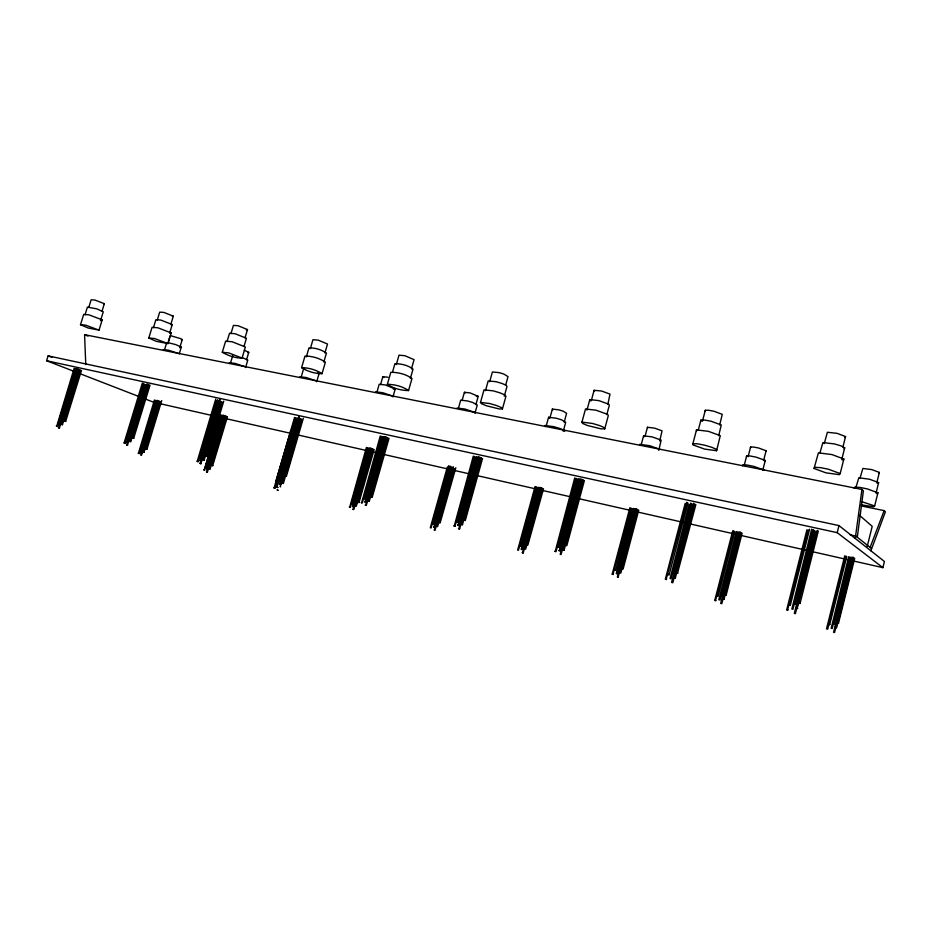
<?xml version="1.0" encoding="UTF-8"?>
<svg xmlns="http://www.w3.org/2000/svg" width="932" height="932" viewBox="0 0 932 932"><rect width="100%" height="100%" fill="white"/><g stroke="black" fill="none" stroke-linecap="round" stroke-linejoin="round"><path stroke-width="1.4" d="M700.911 421.241L700.911 420.087L704.813 420.087L711.139 421.252L721.275 425.004L718.665 435.745M705.291 411.292L705.303 410.29L708.565 410.255L713.83 411.198L722.265 414.356L719.667 424.945M716.58 450.704L716.673 449.515L712.176 447.418L704.79 445.228L697.404 443.795L692.895 443.679L692.93 444.89L704.697 449.119L716.58 450.704L720.285 435.675L708.425 431.341L696.507 429.897L692.895 443.679M85.767 364.563L84.579 334.67L861.949 489.463L855.25 538.451M857.3 537.216L863.393 490.838L861.949 489.463M742.489 465.814L742.699 464.812L747.033 465.021L753.848 466.384L764.426 470.182M746.462 456.773L746.66 455.888L750.377 456.028L756.213 457.169L765.265 460.455L762.76 470.217M750.423 447.744L750.61 446.976L753.72 447.069L758.578 447.989L766.104 450.75L763.599 460.49M867.203 546.502L872.201 526.335L859.514 515.303M870.884 550.789L885.4 511.831L884.142 510.631L861.366 505.948M809.116 550.917L882.907 567.658L884.421 561.483L838.975 525.59L48.126 355.861L46.6 360.731L153.559 402.216L213.148 415.742M846.023 556.066L827.709 629.193L826.509 628.867L844.742 555.787M829.806 624.58L828.536 624.254L829.725 624.58L846.769 556.532M850.007 556.952L832.171 628.541L831.181 628.308L848.726 556.66M834.187 623.916L832.905 623.601L834.105 623.927L850.718 557.522M853.281 557.266L834.559 632.525L833.569 632.304L851.999 556.975M853.992 557.825L836.575 627.877L835.293 627.551L836.342 623.357M852.011 560.342L852.71 557.534M837.588 623.03L838.485 623.263L854.702 558.396M876.756 482.916L879.365 472.431L871.816 469.612L862.869 468.435L859.991 478.267M876.033 493.098L878.643 482.59L869.568 479.246L858.838 477.755L855.856 487.704M861.284 504.853L873.75 506.775L874.659 505.948L877.921 492.783L867.308 488.904L859.875 487.424L854.795 487.098L853.992 488.018M841.724 459.662L844.707 447.779L841.095 445.904L834.524 443.935L822.898 442.549L819.974 452.801M840.198 473.572L843.856 459.022L831.95 454.571L818.401 452.859L814.067 468.481L825.892 472.815L839.394 474.679L840.198 473.572L828.268 469.18L820.137 467.596L814.731 467.34L814.067 468.481M882.907 567.658L837.204 532.65L838.975 525.59M824.238 443.667L827.395 432.262L837.099 433.345L845.557 436.584L842.912 447.115M808.347 529.97L787.598 609.971L786.724 609.714L806.949 529.667M790.464 604.996L789.078 604.658L790.383 605.008L809.605 529.213M813.053 529.481L792.922 609.307L791.851 609.062L811.656 529.178M795.252 604.239L793.866 603.889L795.252 604.239L813.939 530.133M816.187 531.147L795.392 613.64L794.32 613.407L814.778 530.844M797.209 608.456L817.422 530.401M800.064 603.47L798.666 603.121L800.064 603.47L818.308 531.054M744.144 465.616L746.66 455.888M748.093 456.692L750.61 446.976M733.927 530.995L715.543 600.592L714.774 600.371L732.762 530.727M734.835 531.613L718.106 596.329L716.976 596.014L718.793 588.989M719.516 586.181L721.694 577.735M722.428 574.928L725.329 563.685M726.051 560.866L730.047 545.406M730.77 542.587L733.67 531.345M737.573 531.799L719.958 600.01L718.828 599.695L736.408 531.531M722.475 589.735L730.071 560.237M730.793 557.429L733.694 546.199M734.416 543.391L736.595 534.956M721.787 595.571L738.482 532.417M740.311 532.102L721.811 603.715L720.681 603.412L739.123 531.834M724.315 593.474L727.181 582.36M727.892 579.576L732.902 560.132M733.624 557.348L736.478 546.234M737.2 543.461L740.066 532.347M724.059 599.334L722.883 599.031L724.013 599.346L741.243 532.603M726.249 594.966L725.073 594.674L726.203 594.977L742.14 533.221M684.845 509.711L686.686 502.674M666.17 579.424L686.826 502.255M667.906 574.403L669.118 574.764L687.956 502.954M690.775 503.082L670.982 578.714L670.061 578.516L689.144 504.212M673.114 573.902L691.894 503.793M693.629 503.233L672.811 582.745L671.564 582.407L691.987 504.34M675.385 577.945L674.116 577.63L675.362 577.968L694.748 503.921M677.517 573.133L695.854 504.62M698.383 429.722L700.911 420.087M702.425 421.276L705.303 410.29M666.59 579.483L665.32 579.168L685.195 503.373M618.114 577.211L636.603 508.919M637.698 509.466L620.782 573.122L620.013 572.947L636.614 509.222M622.413 567.332L637.302 511.284M622.378 568.776L623.112 569.021L638.758 510.119M659.728 440.941L662.069 430.829L654.59 428.137L647.46 427.264L644.979 436.572M658.819 450.354L661.138 440.114L652.132 436.898L643.593 435.792L641.111 445.112M630.976 507.975L612.953 574.415L612.196 574.194L629.892 507.73M614.875 570.139L615.609 570.372L632.036 508.627M634.331 508.721L617.031 573.797L616.25 573.623L633.247 508.476M635.391 509.373L619.361 569.685L618.592 569.51L634.319 509.128M618.44 577.258L617.357 576.99L635.519 508.674M555.192 551.476L574.718 477.906M554.831 551.336L556.008 551.686L575.894 478.279M577.199 479.013L558.734 547.224L557.918 547.026L576.034 478.652M559.235 550.707L578.329 478.675M558.874 550.567L560.05 550.917L579.494 479.036M562.427 546.385L561.588 546.105L579.634 479.409M581.789 479.176L561.052 554.563L560.202 554.284L580.613 478.803M563.51 543.671L564.641 539.512M571.782 513.113L572.9 508.942M575.533 499.226L576.663 495.055M583.082 479.91L564.105 550.136L563.289 549.938L581.918 479.549M565.992 545.465L583.234 480.178M565.631 545.325L566.807 545.674L584.399 480.539M607.862 404.29L609.994 394.108L601.629 391.044L594.103 390.287L591.261 400.772M606.825 414.6L609.307 405.42L608.899 404.255L598.833 400.597L589.816 399.63L586.962 410.127M604.74 428.871L608.27 415.742L607.792 414.425L596.026 410.197L585.517 408.985L581.941 422.126L582.558 423.396L587.265 425.458L600.907 428.825L604.74 428.871L604.239 427.613L599.532 425.54L592.437 423.443L581.941 422.126M564.175 422.231L566.609 413.307L563.173 411.152L558.746 409.835L552.361 409.09L549.915 418.014M563.254 431.271L565.689 422.336L561.542 419.796L556.229 418.223L548.575 417.28L546.129 426.215M536.086 486.819L518.425 550.299L517.668 550.055L535.061 486.504M537.286 487.506L520.883 546.408L520.138 546.164L536.261 487.191M539.185 487.506L521.908 549.624L521.151 549.379L538.16 487.191M523.947 545.616L539.383 487.762M541.073 487.622L523.225 552.932L522.526 552.758L540.036 487.308M525.031 544.381L527.337 535.958M528.106 533.151L531.17 521.908M531.939 519.101L535.772 505.062M536.541 502.243L539.616 491.013M524.984 548.832L541.259 487.89M524.646 548.703L525.683 549.006L542.296 488.205M543.519 488.776L527.862 545.045L527.104 544.801L542.494 488.461M479.933 457.484L461.713 524.53L462.458 524.716L481.075 457.833M464.544 520.324L481.401 458.148M464.148 520.161L465.289 520.51L482.543 458.497M505.703 384.986L508.022 376.645L503.897 374.058L499.039 372.614L492.387 371.996L489.673 381.736M504.27 396.24L506.973 386.489L506.146 385.289L502.022 383.46L496.173 381.724L488.193 380.92L485.479 390.671M502.441 408.903L505.925 396.345L504.958 394.993L500.123 392.896L493.296 390.869L483.999 389.856L480.493 402.414L481.588 403.731L486.422 405.77L499.261 408.95L502.441 408.903L501.451 407.599L496.605 405.548L489.766 403.533L480.493 402.414M453.488 466.839L436.805 526.417L437.562 526.662L454.117 468.528M455.83 467.748L440.114 522.945L439.345 522.701L454.432 468.819M475.891 404.628L478.198 396.345L470.136 392.92L464.416 392.279L462.086 400.55M474.947 413.307L477.266 405.024L472.71 402.484L467.573 400.97L460.711 400.143L458.381 408.437M474.458 456.424L454.991 526.265L454.245 526.079L473.316 456.074M475.937 457.088L457.833 522.06L457.088 521.873L474.796 456.738M477.755 457.134L458.719 525.497L457.973 525.31L476.625 456.773M479.234 457.798L461.27 521.221L460.408 520.941L478.093 457.437M479.619 457.064L459.616 528.957L458.859 528.77L478.477 456.715M448.758 465.849L431.062 528.013L430.293 527.768L447.36 466.92M433.205 524.203L449.096 466.151M432.844 524.064L433.858 524.367L449.702 467.841M433.904 527.221L450.622 466.186M433.543 527.093L434.557 527.395L451.239 467.876M452.777 467.922L435.011 530.378L434.242 530.133L451.95 466.792M411.42 368.99L414.076 359.659L404.907 355.709L399.001 355.185L396.321 364.517M410.36 378.439L413.027 369.095C408.123 365.297 401.098 363.597 394.912 363.736L392.617 371.752M408.542 390.566L411.967 378.543C406.166 374.21 398.046 372.241 390.811 372.299L387.363 384.333C393.327 388.504 401.284 390.45 408.542 390.566C402.624 386.361 394.609 384.403 387.363 384.333M380.536 384.648L382.831 376.679L387.98 377.239M349.686 507.241L366.427 447.407M349.29 507.101L350.292 507.392L367.406 447.71M352.308 503.723L367.86 448.036M351.923 503.583L352.913 503.874L368.839 448.327M370.074 448.304L353.321 506.717L352.727 506.565L369.084 448.012M353.146 509.431L370.33 447.977M359.344 487.599L362.536 476.462M363.329 473.677L364.529 469.507M365.332 466.722L368.524 455.597M369.713 451.414L370.517 448.63M352.75 509.303L353.752 509.594L371.32 448.28M355.348 503.035L355.942 503.187L371.495 448.933M355.768 505.89L371.752 448.607M355.383 505.75L356.373 506.041L372.742 448.909M374.163 449.539L358.995 502.511L358.389 502.36L373.173 449.236M361.628 502.767L380.268 435.955M361.185 502.616L362.303 502.942L381.374 436.293M392.955 396.95L395.238 388.982L385.37 384.963L379.208 384.252L376.912 392.232M364.563 498.795L381.864 436.642M364.132 498.632L365.251 498.97L382.97 436.98M384.415 436.945L365.763 502.173L365.076 501.998L383.297 436.607M365.6 505.237L384.741 436.56M367.977 496.488L384.893 437.294M365.158 505.074L366.288 505.412L385.86 436.91M367.662 497.909L368.699 498.189L385.615 439.007M368.548 501.23L386.349 437.259M368.117 501.067L369.235 501.404L387.456 437.597M371.472 497.245L387.933 437.947M371.053 497.082L372.159 497.42L389.04 438.285M279.763 483.58L298.869 416.546M298.438 418.375L279.74 480.539M282.21 476.66L283.328 472.477M284.132 469.716L299.452 417.373M279.297 483.417L280.392 483.731L299.556 418.27M301.246 418.981L283.421 479.933L282.78 479.782L300.162 418.643M280.672 486.83C278.249 487.366 284.318 481.168 283.083 478.594M283.887 475.844L285.903 468.971M286.707 466.221L288.71 459.36M290.318 453.861L291.53 449.737M292.333 446.999L294.337 440.125M295.141 437.376L296.353 433.252M285.763 475.203L283.351 483.463L282.466 483.219L297.285 432.227M285.786 475.996L301.852 419.353M286.567 472.454L290.598 458.684M293.009 450.424L296.632 438.028M285.332 475.833L286.427 476.159L303.331 418.305M324.907 352.972L327.516 344.025L318.196 340.133L312.954 339.714L310.333 348.661M316.694 381.736L318.942 374.047L317.602 373.021M323.835 362.035L326.456 353.077C321.517 349.675 314.958 347.659 308.958 347.916L306.337 356.874M322.018 373.685L325.385 362.152C319.571 358.261 311.975 355.931 304.962 356.129L301.584 367.662C307.525 371.414 314.993 373.697 322.018 373.685C316.111 369.899 308.597 367.604 301.584 367.662M301.141 377.169L303.401 369.48L304.974 369.305M275.884 481.157L276.979 481.471L275.884 481.157L294.559 417.431M295.642 417.769L274.975 488.182L274.09 487.937L290.831 430.456M276.676 484.535L277.643 484.815L276.676 484.535L292.333 431.097M279.367 477.545L296.248 418.142M276.851 487.226L277.818 487.506L276.851 487.226L280.066 476.264M281.662 470.777L282.874 466.664M284.47 461.177L285.681 457.064M287.289 451.589L288.489 447.477M279.565 480.551L297.355 418.037M278.901 477.382L279.996 477.697L297.331 418.48M224.938 415.823L209.292 468.703L210.143 468.936L225.882 416.115M227.466 416.662L212.682 465.674L211.913 465.429L226.534 416.371M246.537 359.764L248.751 352.354L244.266 350.199M245.582 367.546L247.796 360.125L242.402 357.585M222.294 352.261L225.626 341.17L232.138 341.753L245.361 346.984L242.064 358.074C235.26 358.191 228.177 355.64 222.294 352.261L228.794 352.913L242.064 358.074M227.035 341.59L229.528 333.283L235.12 333.726L246.432 338.269L243.951 346.576M230.938 333.703L233.419 325.408L238.091 325.734L247.504 329.567L245.023 337.862M216.399 400.667L198.167 461.643L197.211 461.375L215.758 398.954M200.648 457.903L217.529 399.688M200.963 460.839L200.089 460.571L217.937 400.9M211.145 424.887L211.972 422.114M213.207 417.979L214.453 413.831M216.108 408.298L217.342 404.15M220.232 399.677L200.893 463.682L200.019 463.414L218.752 400.737M201.568 459.488L206.135 444.238M207.382 440.067L209.455 433.135M210.282 430.363L216.923 408.169M218.577 402.612L219.404 399.84M230.495 363.119L232.709 355.698M221.583 401.797L204.166 460.117L203.211 459.86L220.523 401.471M204.225 457.286C201.627 457.845 208.022 451.81 206.706 448.991M207.533 446.218L214.558 422.709M215.793 418.55L217.867 411.641M218.694 408.868L220.756 401.948M206.636 456.377L222.294 402.193M206.158 456.214L207.219 456.517L223.762 401.133M221.257 415.043L204.248 470.136L220.313 414.763M206.555 466.781L207.323 467.025L206.555 466.781L221.874 415.416M223.564 415.579L207.277 469.565L206.508 469.332L222.631 415.288M207.498 467.06L222.818 415.707M224.321 415.451L207.417 472.163L206.566 471.93L223.377 415.159M210.178 466.384L209.222 466.105L210.178 466.384L225.125 416.231M158.09 400.62L141.489 455.305L140.674 455.084L157.159 400.341M156.611 400.504L140.79 452.603L141.722 452.882L157.531 400.783M159.139 401.459L144.32 449.76L143.54 449.527L158.219 401.179M159.698 401.284L144.087 452.183L143.318 451.938L158.778 401.005M161.725 400.574L147 449.131L146.184 448.909L160.374 401.68M179.76 347.787L182.241 339.598L180.82 338.7L170.929 335.788L170.043 336.009L168.389 341.473M179.224 353.95L181.297 347.112L175.705 344.584L167.69 342.58M157.24 320.13L159.687 312.138L163.846 312.406L173.317 316.158L170.882 324.138M143.377 383.436L124.97 443.236L124.096 442.956L142.351 383.122M128.103 439.788L127.206 439.543L144.18 383.868M127.94 442.514L126.903 442.211L144.367 384.928M145.975 385.033L127.463 445.158L126.589 444.89L144.938 384.718M128.348 441.151L145.392 385.242M147.221 385.976L131.039 439.089L130.002 438.786L146.604 384.299M130.2 441.617L147.186 384.089M129.711 441.453L130.748 441.756L148.223 384.403M150.04 385.137L133.672 438.296L132.81 438.028L149.015 384.823M164.568 349.651L166.642 342.825M169.81 332.538L172.245 324.546L160.863 320.084L155.877 319.723L153.442 327.715M167.935 343.605L171.173 332.934L157.869 327.784L152.067 327.318L148.805 337.99L156.238 341.322L167.935 343.605L154.595 338.526L148.805 337.99M155.376 400.282L139.194 453.546L138.39 453.313L154.444 400.003M141.023 450.191L141.944 450.459L141.023 450.191L156.063 400.678M765.871 451.519L766.104 450.75M88.738 307.502L91.138 299.813L94.854 300.011L104.337 303.692L101.949 311.393M56.782 426.064L74.141 368.326M56.27 425.889L57.283 426.192L75.154 368.641M59.403 422.627L60.405 422.93L59.403 422.627L76.016 369.084M77.379 369.13L59.916 425.446L58.902 425.143L76.377 368.827M77.74 368.874L59.415 427.974L58.541 427.741L76.739 368.571M60.836 421.555L75.317 374.874M76.168 372.136L77.018 369.387M79.255 369.876L62.887 422.149L62.025 421.881L78.253 369.573M79.628 369.62L62.397 424.666L61.535 424.398L78.614 369.317M81.492 370.377L65.671 421.427L64.809 421.194L80.49 370.074M100.493 320.759L103.277 311.777L96.788 308.842L87.422 307.117L85.022 314.818M99.025 330.149L102.205 319.862L88.878 314.806L83.705 314.433L80.501 324.72L88.144 328.017L99.025 330.149L85.651 325.152L80.501 324.72M764.986 461.328L765.265 460.455M870.115 547.445L884.142 510.631M844.963 437.527L845.557 436.584M843.996 448.863L844.707 447.779M843.029 460.21L843.856 459.022M878.701 473.153L879.365 472.431M877.851 483.405L878.643 482.59M876.989 493.68L877.921 492.783M669.118 574.764L668.291 574.485M677.902 573.215L677.075 572.935M103.58 304.018L104.337 303.692M101.157 320.258L102.205 319.862M172.327 316.461L173.317 316.158M722.149 595.653L721.426 595.408M714.774 600.371L715.951 600.662M171.069 324.872L172.245 324.546M169.799 333.283L171.173 332.934M181.332 339.807L182.241 339.598M246.246 329.835L247.504 329.567M163.24 349.64L168.494 350.176L178.338 353.449M180.202 347.345L181.297 347.112M247.632 352.529L248.751 352.354M229.237 362.758L235.062 363.398L245.046 366.73M786.724 609.714L788.111 610.064M299.848 376.784L306.313 377.542L316.414 380.943M393.292 389.087L395.238 388.982M375.573 391.836L382.761 392.71L392.989 396.193M838.485 623.263L837.39 622.926M476.275 396.426L478.198 396.345M456.995 408.03L464.986 409.043L475.332 412.596M64.657 421.124L65.671 421.427M62.025 421.881L63.038 422.173M61.535 424.398L62.549 424.701M132.81 438.028L133.847 438.331M130.002 438.786L131.039 439.089M127.206 439.543L128.068 439.811M58.39 427.683L59.415 427.974M200.17 457.74L201.032 458.008M124.096 442.956L125.133 443.259M203.094 459.802L203.689 459.954M126.589 444.89L127.637 445.193M146.068 448.851L147 449.131M282.116 476.602L283.2 476.928L282.571 476.776M200.089 460.571L201.161 460.874M143.54 449.527L144.472 449.795M197.095 461.328L198.167 461.643M861.541 501.602L874.659 505.948M282.326 479.619L283.421 479.933M211.913 465.429L212.857 465.709M200.019 463.414L201.091 463.728M143.318 451.938L144.25 452.218M367.581 497.863L368.699 498.189M279.099 480.388L279.973 480.656M138.274 453.267L139.194 453.546M209.187 468.656L210.143 468.936M364.645 501.847L365.763 502.173M456.692 521.722L457.833 522.06M206.508 469.332L207.452 469.6M358.005 502.22L358.995 502.511M461.352 524.413L462.458 524.716M203.828 469.996L204.772 470.276M457.565 525.159L458.719 525.497M557.557 546.874L558.734 547.224M206.461 471.883L207.417 472.163M453.837 525.928L454.991 526.265M562.928 549.787L564.105 550.136M850.17 534.828L855.856 536.063L871.443 548.505M672.683 573.716L673.533 573.961M273.996 487.902L274.975 488.182M458.462 528.619L459.616 528.957M46.6 360.731L837.204 532.65M352.331 506.425L353.321 506.717M523.609 545.476L524.32 545.663M522.188 552.629L523.225 552.932M215.991 416.383L221.665 417.664M224.507 418.317L292.613 433.764M298.287 435.046L538.09 489.44M540.933 490.092L633.166 511.004M636.008 511.656L684.251 522.596M689.925 523.877L736.746 534.502M741.01 535.469L806.273 550.276M612.207 574.182L613.268 574.473M203.572 459.965L204.166 460.117M436.747 523.551L436.456 523.516M797.734 608.549L796.336 608.188M48.126 355.861L52.18 357.457M140.79 452.603L141.722 452.882M84.579 334.67L87.992 336.126M660.194 449.422L649.674 445.694L639.725 444.343L640.004 445.403M382.831 376.679L383.786 377.553M464.416 392.279L465.15 393.129M545.5 426.576L544.789 425.47L553.701 426.646L559.911 428.487L564.14 430.293L564.769 431.365M548.575 417.28L549.169 418.247M552.361 409.09L552.851 409.929M589.816 399.63L590.306 400.818M594.103 390.287L594.5 391.312M643.593 435.792L643.826 436.735M647.46 427.264L647.635 428.068M696.507 429.897L696.53 431.19M279.728 483.894L280.497 484.139L279.728 483.894M277.212 489.976L277.992 490.22L277.212 489.976"/></g></svg>
